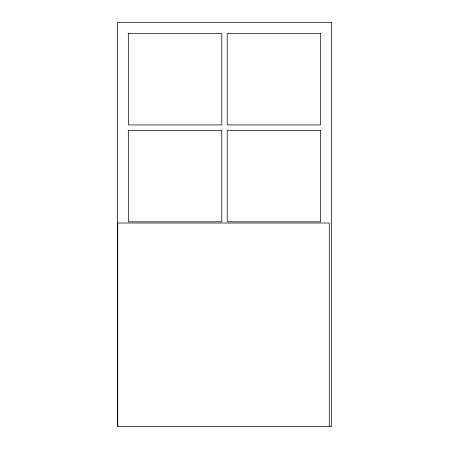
<?xml version="1.0" encoding="UTF-8"?>
<svg xmlns="http://www.w3.org/2000/svg" width="449" height="449" viewBox="0 0 449 449"><rect width="100%" height="100%" fill="white"/><g stroke="black" fill="none" stroke-linecap="round" stroke-linejoin="round"><path stroke-width="0.67" d="M128.044 33.479L221.789 33.479L221.789 124.923L128.397 124.923L128.397 33.479M128.044 130.345L221.789 130.345L221.789 221.789L128.397 221.789L128.397 130.345M329.274 426.55L329.274 223.013L117.733 223.013L117.733 426.55M331.626 22.45L117.374 22.45L117.374 426.55L331.626 426.55L331.626 22.45M320.603 33.479L227.211 33.479L227.211 124.923L320.603 124.923L320.603 33.479M320.603 130.345L227.211 130.345L227.211 221.789L320.603 221.789L320.603 130.345"/></g></svg>
